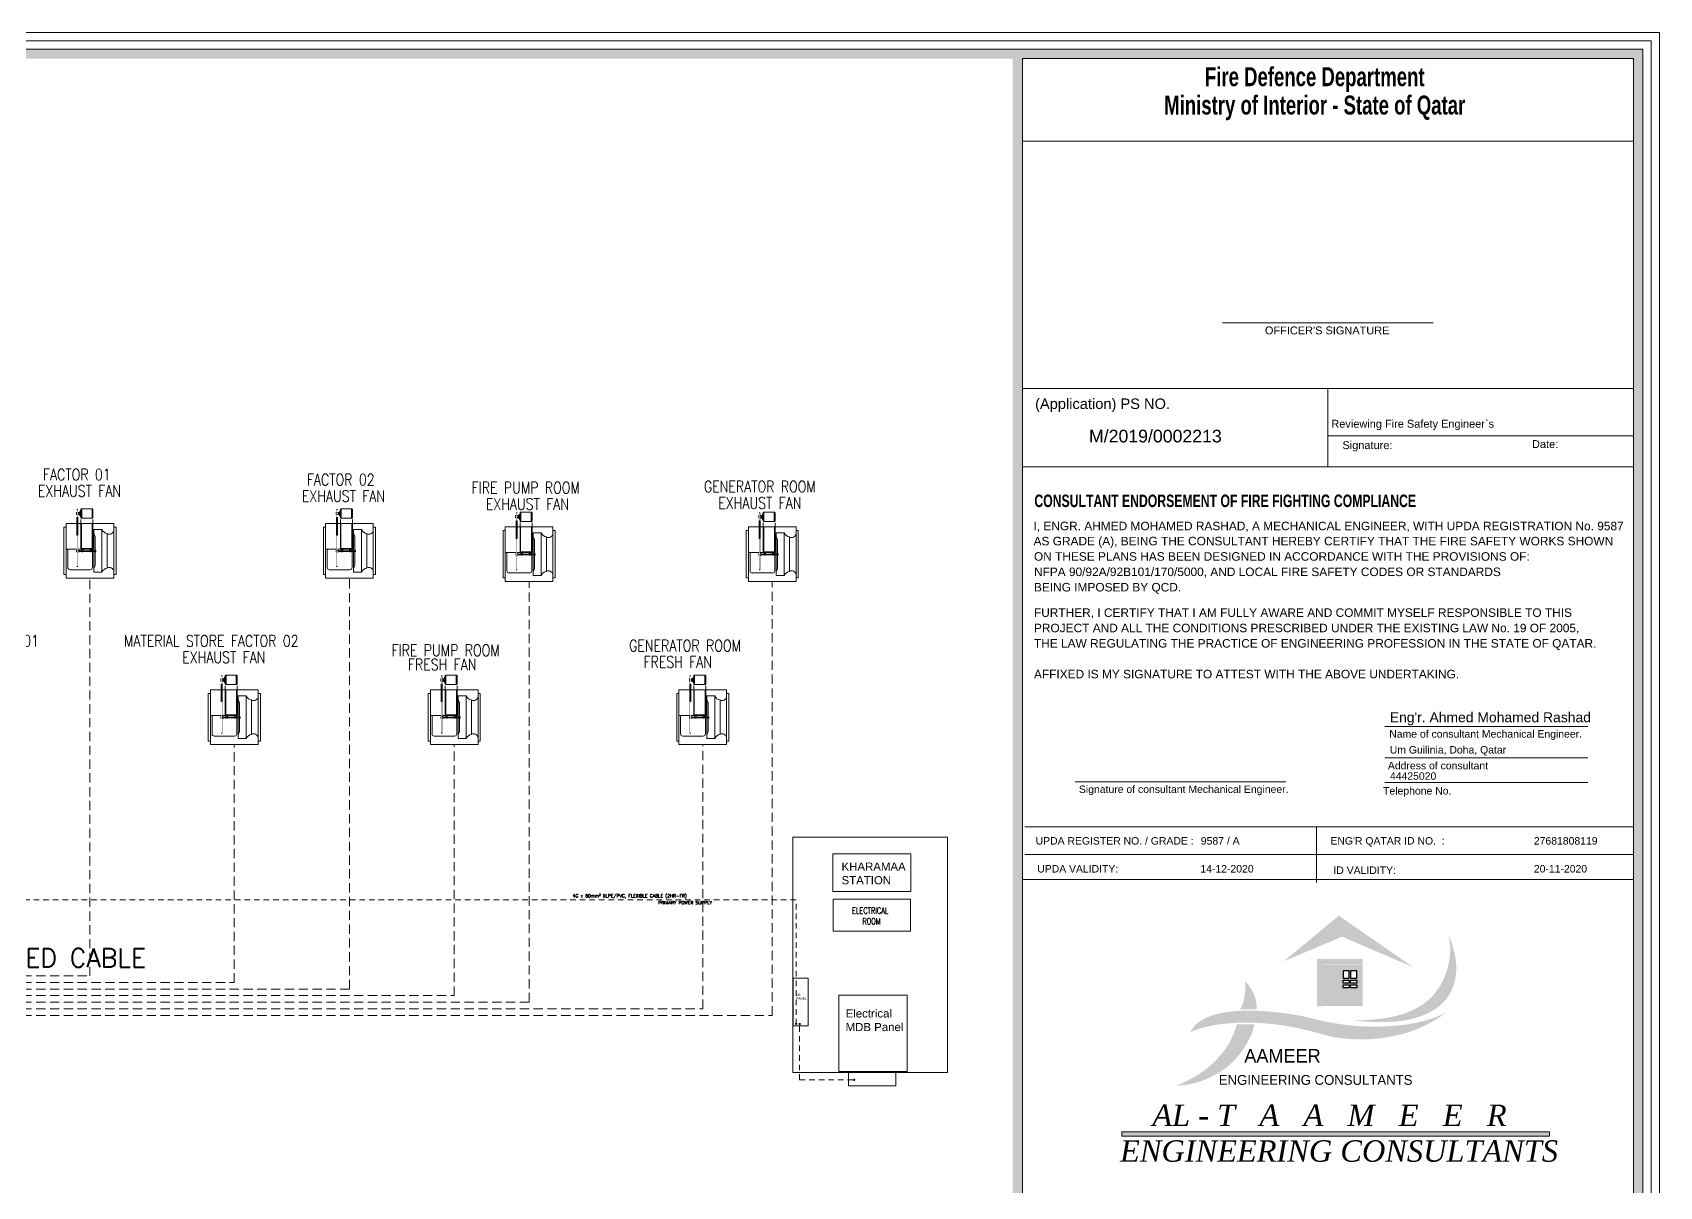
# Model space of a CAD drawing. Header units: inches. Extents: x -68096 to 69834, y -16833 to 17650.
# Drawn here: x 858.4 to 964.4, y -309.9 to -234.8 of the extents above; entities that cross this region are included whole.
import ezdxf
from ezdxf.enums import TextEntityAlignment as Align

# ---------------------------------------------------------------- set-up
doc = ezdxf.new("R2010")
doc.units = ezdxf.units.IN
doc.header["$MEASUREMENT"] = 0
doc.linetypes.add('11to 13th Floor PLAN Rev 24 Oct 12$0$HIDDEN', pattern=[0.375, 0.25, -0.125])
doc.linetypes.add('DOT-E', pattern=[0.26, 0.15, -0.11])
for name, color, linetype in [('A-Brkl', 7, 'Continuous'), ('A-Elev-Symb-100', 7, 'Continuous'), ('AC-EXHAUST FAN', 1, 'Continuous'), ('FIRE RATED CABLE', 151, 'Continuous'), ('M-EQUIPMENT-0.40', 172, 'Continuous'), ('ME-EQ-FAD-TEXT', 30, 'Continuous'), ('MECHANICAL VENTILATION', 3, 'Continuous'), ('P-ANNO-TEXT', 3, 'Continuous'), ('QCD TITLE A', 7, 'Continuous'), ('SHEET', 2, 'Continuous'), ('VENTILATION', 3, 'Continuous'), ('VENTILATION TEXT', 7, 'Continuous'), ('WIN', 1, 'Continuous')]:
    doc.layers.add(name, color=color, linetype=linetype)
doc.layers.add('ACMV ALL WORK$0$M-FAD', color=6, linetype='Continuous', lineweight=9)
doc.layers.add('DIAGRAM', color=7, linetype='Continuous', lineweight=9)
doc.styles.add('AS1', font='arial.ttf', dxfattribs={"width": 0.75})
doc.styles.add('PL text', font='romans.shx', dxfattribs={"width": 0.8, "height": 250})
doc.styles.add('SANSSERIFBOLD', font='sasb____.pfb', dxfattribs={"width": 0.7})
doc.styles.get("Standard").update_dxf_attribs({"font": 'arial.ttf'})
doc.styles.add('Title Sheet_A1$0$DCAQ New Title Block for CD-A1_Dar Al Salam$0$ARIAL_2.5', font='arial.ttf', dxfattribs={"height": 2.5})
doc.styles.add('TITLE2', font='arial.ttf')
doc.styles.add('TITLE3', font='timesi.ttf')
doc.styles.add('VERDHANA', font='VINERITC.TTF')

# ---------------------------------------------------------------- blocks, each defined once
blk = doc.blocks.new('tuyisu4')
at = {"layer": 'A-Brkl'}
h = blk.add_hatch(color=250, dxfattribs=at)
h.dxf.hatch_style = 1
h.set_gradient(color1=(51, 51, 51), color2=(0, 0, 0), one_color=1, name='INVHEMISPHERICAL')
h.paths.add_polyline_path([(-6059.2, -213.29), (-6087.65, -236.84), (-6057.9, -217.08), (-6020.6, -240)])
h = blk.add_hatch(color=174, dxfattribs=at)
h.dxf.hatch_style = 1
h.set_gradient(color1=(0, 0, 153), color2=(0, 0, 224), one_color=1, tint=0.45, name='HEMISPHERICAL')
h.paths.add_polyline_path([(-6057.97, -217.1), (-6087.65, -236.84), (-6057.51, -224.11), (-6020.6, -240)])
h = blk.add_hatch(color=176, dxfattribs=at)
h.dxf.hatch_style = 1
h.set_gradient(color1=(0, 0, 127), color2=(0, 0, 0), one_color=1, name='HEMISPHERICAL')
edge = h.paths.add_edge_path()
edge.add_spline(control_points=[(-6041.54, -268.1), (-6040.1, -267.98), (-6038.66, -267.83), (-6033.99, -267.24), (-6030.78, -266.66), (-6026.55, -265.47), (-6025.46, -265.13), (-6023.26, -264.34), (-6022.16, -263.9), (-6019.98, -262.91), (-6018.9, -262.37), (-6016.88, -261.23), (-6015.93, -260.63), (-6014.26, -259.47), (-6013.52, -258.91), (-6012.34, -257.93), (-6011.88, -257.53), (-6010.71, -256.44), (-6010.03, -255.73), (-6008.72, -254.24), (-6008.1, -253.47), (-6006.35, -251.07), (-6005.33, -249.36), (-6003.56, -245.8), (-6002.82, -243.95), (-6001.94, -241.17), (-6001.69, -240.27), (-6001.04, -237.54), (-6000.73, -235.7), (-6000.51, -233.19), (-6000.47, -232.52), (-6000.44, -231.42), (-6000.44, -230.98), (-6000.45, -230.17), (-6000.46, -229.8), (-6000.49, -229.26), (-6000.5, -229.08), (-6000.51, -228.9)], knot_values=[81.194786, 81.194786, 81.194786, 81.194786, 115.081838, 115.081838, 191.959934, 191.959934, 218.941969, 218.941969, 246.816942, 246.816942, 274.691915, 274.691915, 300.398693, 300.398693, 321.640521, 321.640521, 335.533568, 335.533568, 358.149758, 358.149758, 380.765947, 380.765947, 425.998326, 425.998326, 471.230704, 471.230704, 492.718275, 492.718275, 535.693417, 535.693417, 551.053251, 551.053251, 561.249616, 561.249616, 569.765929, 569.765929, 573.948591, 573.948591, 573.948591, 573.948591], degree=3, periodic=0)
edge.add_spline(control_points=[(-6000.51, -228.9), (-6001.09, -226.97), (-6001.76, -225.06), (-6002.42, -223.14)], knot_values=[638.82076, 638.82076, 638.82076, 638.82076, 687.091288, 687.091288, 687.091288, 687.091288], degree=3, periodic=0)
edge.add_spline(control_points=[(-6002.42, -223.14), (-6002.07, -225.54), (-6001.35, -230.85), (-6002.78, -242.69), (-6009.33, -255.25), (-6027.22, -266.33), (-6041.57, -266.99), (-6051.98, -267.47)], knot_values=[0, 0, 0, 0, 57.997402, 128.013361, 284.191514, 376.433514, 620.848839, 620.848839, 620.848839, 620.848839], degree=3, periodic=0)
edge.add_spline(control_points=[(-6051.98, -267.47), (-6048.5, -267.72), (-6045.02, -267.98), (-6041.54, -268.1)], knot_values=[0, 0, 0, 0, 83.71923, 83.71923, 83.71923, 83.71923], degree=3, periodic=0)
h = blk.add_hatch(color=174, dxfattribs=at)
h.dxf.hatch_style = 1
h.set_gradient(color1=(0, 0, 153), color2=(0, 0, 184), one_color=1, tint=0.36, name='HEMISPHERICAL')
edge = h.paths.add_edge_path()
edge.add_spline(control_points=[(-6041.54, -268.1), (-6038.5, -268.22), (-6029.18, -268.26), (-6016.22, -266.01), (-6005.72, -259.31), (-5999.34, -250.3), (-5997.79, -239.45), (-5999.65, -231.72), (-6000.51, -228.9)], knot_values=[83.71923, 83.71923, 83.71923, 83.71923, 156.735704, 307.228754, 391.807171, 448.003777, 568.133287, 638.82076, 638.82076, 638.82076, 638.82076], degree=3, periodic=0)
edge.add_spline(control_points=[(-6000.51, -228.9), (-6000.5, -229.08), (-6000.49, -229.26), (-6000.46, -229.8), (-6000.45, -230.17), (-6000.44, -230.98), (-6000.44, -231.42), (-6000.47, -232.52), (-6000.51, -233.19), (-6000.73, -235.7), (-6001.04, -237.54), (-6001.69, -240.27), (-6001.94, -241.17), (-6002.82, -243.95), (-6003.56, -245.8), (-6005.33, -249.36), (-6006.35, -251.07), (-6008.1, -253.47), (-6008.72, -254.24), (-6010.03, -255.73), (-6010.71, -256.44), (-6011.88, -257.53), (-6012.34, -257.93), (-6013.52, -258.91), (-6014.26, -259.47), (-6015.93, -260.63), (-6016.88, -261.23), (-6018.9, -262.37), (-6019.98, -262.91), (-6022.16, -263.9), (-6023.26, -264.34), (-6025.46, -265.13), (-6026.55, -265.47), (-6030.78, -266.66), (-6033.99, -267.24), (-6038.66, -267.83), (-6040.1, -267.98), (-6041.54, -268.1)], knot_values=[81.194786, 81.194786, 81.194786, 81.194786, 85.377447, 85.377447, 93.89376, 93.89376, 104.090126, 104.090126, 119.449959, 119.449959, 162.425101, 162.425101, 183.912672, 183.912672, 229.145051, 229.145051, 274.37743, 274.37743, 296.993619, 296.993619, 319.609808, 319.609808, 333.502855, 333.502855, 354.744684, 354.744684, 380.451461, 380.451461, 408.326434, 408.326434, 436.201408, 436.201408, 463.183442, 463.183442, 540.061538, 540.061538, 573.948591, 573.948591, 573.948591, 573.948591], degree=3, periodic=0)
h = blk.add_hatch(color=250, dxfattribs=at)
h.dxf.hatch_style = 1
h.set_gradient(color1=(51, 51, 51), color2=(0, 0, 0), one_color=1, name='INVHEMISPHERICAL')
h.paths.add_polyline_path([(-6046.84, -235.61), (-6070.38, -235.61), (-6070.38, -260.09), (-6067.53, -260.09), (-6067.53, -238.42), (-6046.84, -238.42)])
h = blk.add_hatch(color=174, dxfattribs=at)
h.dxf.hatch_style = 1
h.set_gradient(color1=(0, 0, 153), color2=(0, 0, 224), one_color=1, tint=0.45, name='HEMISPHERICAL')
h.paths.add_polyline_path([(-6046.84, -238.57), (-6067.43, -238.57), (-6067.43, -259.95), (-6046.84, -259.95)])
h.paths.add_polyline_path([(-6056.99, -250.53), (-6056.99, -248.94), (-6053.85, -248.94), (-6053.85, -250.53)], flags=16)
h.paths.add_polyline_path([(-6056.99, -248.11), (-6056.99, -246.52), (-6053.85, -246.52), (-6053.85, -248.11)], flags=16)
h.paths.add_polyline_path([(-6053.07, -250.53), (-6053.07, -248.94), (-6049.93, -248.94), (-6049.93, -250.53)], flags=16)
h.paths.add_polyline_path([(-6056.99, -245.46), (-6056.99, -241.83), (-6053.85, -241.83), (-6053.85, -245.46)], flags=16)
h.paths.add_polyline_path([(-6053.07, -248.11), (-6053.07, -246.52), (-6049.93, -246.52), (-6049.93, -248.11)], flags=16)
h.paths.add_polyline_path([(-6053.07, -245.46), (-6053.07, -241.83), (-6049.93, -241.83), (-6049.93, -245.46)], flags=16)
h = blk.add_hatch(color=174, dxfattribs=at)
h.dxf.hatch_style = 1
h.set_gradient(color1=(0, 0, 153), color2=(0, 0, 184), one_color=1, tint=0.36, name='HEMISPHERICAL')
edge = h.paths.add_edge_path()
edge.add_spline(control_points=[(-6101.54, -261.67), (-6101.52, -261.24), (-6101.48, -260.14), (-6101.69, -258.18), (-6102.3, -255.49), (-6103.4, -252.72), (-6104.82, -250.37), (-6105.73, -249.14), (-6106.15, -248.66)], knot_values=[14.499629, 14.499629, 14.499629, 14.499629, 24.661238, 41.063238, 61.512921, 90.806786, 111.973777, 127.331625, 127.331625, 127.331625, 127.331625], degree=3, periodic=0)
edge.add_spline(control_points=[(-6106.15, -248.66), (-6106.15, -248.84), (-6106.15, -249.01), (-6106.15, -249.43), (-6106.16, -249.68), (-6106.19, -250.96), (-6106.27, -251.99), (-6106.45, -253.49), (-6106.52, -253.97), (-6106.62, -254.67), (-6106.65, -254.91), (-6106.71, -255.26), (-6106.73, -255.37), (-6106.76, -255.6), (-6106.78, -255.72), (-6106.82, -255.96), (-6106.84, -256.09), (-6106.91, -256.6), (-6106.98, -256.98), (-6107.09, -257.57), (-6107.13, -257.77), (-6107.21, -258.06), (-6107.23, -258.16), (-6107.28, -258.36), (-6107.31, -258.46), (-6107.38, -258.69), (-6107.42, -258.82), (-6107.67, -259.55), (-6107.92, -260.12), (-6108.34, -261.01), (-6108.51, -261.34), (-6108.68, -261.67)], knot_values=[5.994569, 5.994569, 5.994569, 5.994569, 10.115314, 10.115314, 15.820542, 15.820542, 39.668944, 39.668944, 50.91409, 50.91409, 56.536663, 56.536663, 59.347949, 59.347949, 62.159236, 62.159236, 65.267515, 65.267515, 74.151571, 74.151571, 78.5936, 78.5936, 80.814614, 80.814614, 83.035628, 83.035628, 85.92957, 85.92957, 99.657002, 99.657002, 108.164167, 108.164167, 108.164167, 108.164167], degree=3, periodic=0)
edge.add_line((-6108.68, -261.67), (-6101.54, -261.67))
edge = h.paths.add_edge_path()
edge.add_spline(control_points=[(-6139.16, -300.71), (-6138.7, -300.65), (-6136.73, -300.35), (-6133.2, -299.64), (-6128.15, -298.04), (-6123.24, -295.58), (-6118.11, -292.56), (-6113.57, -288.61), (-6109.36, -283.74), (-6106, -278.17), (-6103.85, -273.77), (-6103.13, -271.16), (-6102.99, -270.62)], knot_values=[32.238145, 32.238145, 32.238145, 32.238145, 43.41384, 80.118864, 118.528432, 170.073056, 211.5102, 261.155841, 313.730702, 365.441254, 416.976077, 430.400009, 430.400009, 430.400009, 430.400009], degree=3, periodic=0)
edge.add_line((-6102.99, -270.62), (-6110.88, -270.61))
edge.add_spline(control_points=[(-6110.88, -270.61), (-6111.24, -271.7), (-6111.61, -272.79), (-6112.23, -274.44), (-6112.45, -275), (-6112.86, -275.99), (-6113.05, -276.42), (-6113.41, -277.21), (-6113.58, -277.56), (-6113.93, -278.26), (-6114.11, -278.61), (-6114.68, -279.64), (-6115.07, -280.31), (-6116.32, -282.3), (-6117.23, -283.57), (-6118.75, -285.49), (-6119.32, -286.18), (-6120.5, -287.51), (-6121.1, -288.16), (-6122.96, -290.06), (-6124.26, -291.26), (-6126.44, -293.08), (-6127.28, -293.73), (-6128.86, -294.89), (-6129.6, -295.4), (-6130.88, -296.25), (-6131.43, -296.59), (-6132.53, -297.25), (-6133.08, -297.58), (-6134.76, -298.52), (-6135.89, -299.11), (-6137.74, -300.03), (-6138.45, -300.37), (-6139.16, -300.71)], knot_values=[7.190401, 7.190401, 7.190401, 7.190401, 34.479195, 34.479195, 48.510392, 48.510392, 59.491283, 59.491283, 68.56159, 68.56159, 77.631897, 77.631897, 95.77251, 95.77251, 132.053737, 132.053737, 152.700884, 152.700884, 173.34803, 173.34803, 214.642323, 214.642323, 239.473101, 239.473101, 260.408546, 260.408546, 275.492622, 275.492622, 290.576699, 290.576699, 320.744852, 320.744852, 339.496473, 339.496473, 339.496473, 339.496473], degree=3, periodic=0)
h = blk.add_hatch(color=176, dxfattribs=at)
h.dxf.hatch_style = 1
h.set_gradient(color1=(0, 0, 127), color2=(0, 0, 0), one_color=1, name='HEMISPHERICAL')
edge = h.paths.add_edge_path()
edge.add_spline(control_points=[(-6108.68, -261.67), (-6108.51, -261.34), (-6108.34, -261.01), (-6107.92, -260.12), (-6107.67, -259.55), (-6107.42, -258.82), (-6107.38, -258.69), (-6107.31, -258.46), (-6107.28, -258.36), (-6107.23, -258.16), (-6107.21, -258.06), (-6107.13, -257.77), (-6107.09, -257.57), (-6106.98, -256.98), (-6106.91, -256.6), (-6106.84, -256.09), (-6106.82, -255.96), (-6106.78, -255.72), (-6106.76, -255.6), (-6106.73, -255.37), (-6106.71, -255.26), (-6106.65, -254.91), (-6106.62, -254.67), (-6106.52, -253.97), (-6106.45, -253.49), (-6106.27, -251.99), (-6106.19, -250.96), (-6106.16, -249.68), (-6106.15, -249.43), (-6106.15, -249.01), (-6106.15, -248.84), (-6106.15, -248.66)], knot_values=[5.994569, 5.994569, 5.994569, 5.994569, 14.501734, 14.501734, 28.229166, 28.229166, 31.123109, 31.123109, 33.344123, 33.344123, 35.565137, 35.565137, 40.007165, 40.007165, 48.891222, 48.891222, 51.999501, 51.999501, 54.810787, 54.810787, 57.622074, 57.622074, 63.244647, 63.244647, 74.489793, 74.489793, 98.338194, 98.338194, 104.043422, 104.043422, 108.164167, 108.164167, 108.164167, 108.164167], degree=3, periodic=0)
edge.add_spline(control_points=[(-6106.15, -248.66), (-6106.2, -248.6), (-6106.6, -248.15), (-6107.04, -247.72), (-6107.41, -247.36)], knot_values=[0, 0, 0, 0, 1.979494, 14.499629, 14.499629, 14.499629, 14.499629], degree=3, periodic=0)
edge.add_spline(control_points=[(-6107.41, -247.36), (-6107.4, -248.18), (-6107.38, -250.02), (-6107.58, -252.76), (-6108.02, -255.53), (-6108.47, -258.59), (-6109.49, -260.52), (-6110.1, -261.67)], knot_values=[0.774303, 0.774303, 0.774303, 0.774303, 20.350163, 44.895123, 66.631347, 87.780368, 118.584513, 118.584513, 118.584513, 118.584513], degree=3, periodic=0)
edge.add_line((-6110.1, -261.67), (-6108.68, -261.67))
h = blk.add_hatch(color=244, dxfattribs=at)
h.dxf.hatch_style = 1
h.set_gradient(color1=(153, 0, 38), color2=(92, 0, 23), one_color=1, tint=0.19, name='HEMISPHERICAL')
edge = h.paths.add_edge_path()
edge.add_spline(control_points=[(-6009.43, -267.1), (-6009.43, -267.1), (-6009.43, -267.1), (-6009.43, -267.1), (-6009.43, -267.1), (-6009.45, -267.11), (-6009.77, -267.23), (-6010.66, -267.54), (-6011.23, -267.73), (-6013.17, -268.34), (-6014.55, -268.71), (-6016.63, -269.22), (-6017.33, -269.38), (-6019.09, -269.76), (-6020.16, -269.97), (-6023.44, -270.56), (-6025.66, -270.88), (-6030.12, -271.36), (-6032.35, -271.53), (-6035.7, -271.69), (-6036.81, -271.73), (-6039.05, -271.78), (-6040.16, -271.8), (-6042.64, -271.79), (-6044, -271.77), (-6047.13, -271.67), (-6048.89, -271.58), (-6051.54, -271.37), (-6052.42, -271.29), (-6054.18, -271.1), (-6055.06, -271), (-6057.44, -270.69), (-6058.94, -270.46), (-6061.17, -270.09), (-6061.92, -269.96), (-6063.41, -269.7), (-6064.15, -269.57), (-6065.7, -269.28), (-6066.51, -269.12), (-6068.13, -268.78), (-6068.93, -268.59), (-6070.57, -268.2), (-6071.39, -267.98), (-6072.61, -267.66), (-6073.01, -267.56), (-6073.82, -267.35), (-6074.22, -267.25), (-6075.13, -267.03), (-6075.64, -266.91), (-6076.72, -266.67), (-6077.28, -266.55), (-6079.15, -266.18), (-6080.45, -265.95), (-6083, -265.53), (-6084.24, -265.34), (-6086.09, -265.08), (-6086.71, -264.99), (-6087.96, -264.83), (-6088.58, -264.75), (-6089.92, -264.58), (-6090.64, -264.49), (-6092.08, -264.33), (-6092.8, -264.26), (-6094.91, -264.05), (-6096.3, -263.94), (-6098.58, -263.79), (-6099.46, -263.74), (-6101.04, -263.66), (-6101.74, -263.63), (-6103.14, -263.59), (-6103.84, -263.58), (-6104.89, -263.57), (-6105.24, -263.57), (-6105.94, -263.56), (-6106.3, -263.56), (-6107.27, -263.57), (-6107.89, -263.57), (-6109.12, -263.6), (-6109.74, -263.62), (-6110.81, -263.67), (-6111.28, -263.71), (-6112.19, -263.78), (-6112.62, -263.81), (-6113.49, -263.9), (-6113.93, -263.94), (-6114.95, -264.06), (-6115.52, -264.12), (-6116.74, -264.29), (-6117.38, -264.38), (-6118.65, -264.58), (-6119.28, -264.7), (-6120.22, -264.89), (-6120.53, -264.95), (-6121.15, -265.09), (-6121.46, -265.17), (-6122.17, -265.35), (-6122.59, -265.47), (-6123.38, -265.7), (-6123.77, -265.82), (-6124.54, -266.07), (-6124.92, -266.2), (-6125.65, -266.46), (-6125.99, -266.6), (-6126.67, -266.88), (-6127, -267.02), (-6127.49, -267.26), (-6127.65, -267.34), (-6128.08, -267.56), (-6128.34, -267.71), (-6128.74, -267.94), (-6128.88, -268.02), (-6129.14, -268.18), (-6129.28, -268.26), (-6129.53, -268.42), (-6129.65, -268.49), (-6130.01, -268.72), (-6130.24, -268.88), (-6130.66, -269.18), (-6130.85, -269.32), (-6131.13, -269.53), (-6131.21, -269.61), (-6131.39, -269.75), (-6131.47, -269.83), (-6131.7, -270.03), (-6131.84, -270.17), (-6132.05, -270.37), (-6132.12, -270.44), (-6132.27, -270.58), (-6132.34, -270.65), (-6132.56, -270.88), (-6132.71, -271.03), (-6132.97, -271.3), (-6133.08, -271.43), (-6133.25, -271.62), (-6133.3, -271.68), (-6133.4, -271.81), (-6133.45, -271.87), (-6133.59, -272.05), (-6133.67, -272.17), (-6133.84, -272.41), (-6133.92, -272.53), (-6133.94, -272.58), (-6133.94, -272.58), (-6133.94, -272.58)], knot_values=[0, 0, 0, 0, 2.515083, 2.515083, 10.56718, 10.56718, 18.619278, 18.619278, 32.620266, 32.620266, 66.305674, 66.305674, 83.148377, 83.148377, 108.892204, 108.892204, 161.986891, 161.986891, 215.081578, 215.081578, 241.628922, 241.628922, 268.176265, 268.176265, 300.524591, 300.524591, 342.469012, 342.469012, 363.441222, 363.441222, 384.413433, 384.413433, 420.435918, 420.435918, 438.44716, 438.44716, 456.458402, 456.458402, 476.018286, 476.018286, 495.578169, 495.578169, 515.734917, 515.734917, 525.813291, 525.813291, 535.891665, 535.891665, 548.70435, 548.70435, 562.695081, 562.695081, 594.937506, 594.937506, 625.150658, 625.150658, 640.257234, 640.257234, 655.36381, 655.36381, 672.914341, 672.914341, 690.464872, 690.464872, 724.220492, 724.220492, 745.597254, 745.597254, 762.596937, 762.596937, 779.59662, 779.59662, 788.096462, 788.096462, 796.596304, 796.596304, 811.643137, 811.643137, 826.68997, 826.68997, 838.238003, 838.238003, 848.898015, 848.898015, 859.558026, 859.558026, 873.726043, 873.726043, 889.491828, 889.491828, 905.257614, 905.257614, 913.140507, 913.140507, 921.0234, 921.0234, 931.596436, 931.596436, 941.581725, 941.581725, 951.567013, 951.567013, 960.858288, 960.858288, 970.149562, 970.149562, 974.795199, 974.795199, 982.549525, 982.549525, 986.426688, 986.426688, 990.303851, 990.303851, 993.77481, 993.77481, 1001.030986, 1001.030986, 1007.211244, 1007.211244, 1010.301373, 1010.301373, 1013.391501, 1013.391501, 1018.355424, 1018.355424, 1020.837385, 1020.837385, 1023.319346, 1023.319346, 1028.602741, 1028.602741, 1033.179604, 1033.179604, 1035.468036, 1035.468036, 1037.756467, 1037.756467, 1041.691651, 1041.691651, 1045.626835, 1045.626835, 1058.097167, 1058.097167, 1058.097167, 1058.097167], degree=3, periodic=0)
edge.add_spline(control_points=[(-6135.85, -273.34), (-6134.88, -272.94), (-6132.63, -272.02), (-6128.4, -270.8), (-6123.19, -269.65), (-6117.01, -268.89), (-6110.93, -268.5), (-6104.91, -268.45), (-6098.52, -268.74), (-6091.72, -269.34), (-6085.11, -270.38), (-6079.49, -271.48), (-6074.71, -272.64), (-6069.69, -273.84), (-6064.92, -275.37), (-6059.23, -276.42), (-6053.31, -277.03), (-6046.77, -277.17), (-6040.97, -276.95), (-6036.07, -276.37), (-6031.71, -275.55), (-6026.79, -274.63), (-6020.91, -272.7), (-6015.39, -270.39), (-6011.48, -268.33), (-6009.83, -267.35), (-6009.43, -267.1)], knot_values=[48.692556, 48.692556, 48.692556, 48.692556, 73.696603, 107.163124, 154.096799, 201.641798, 256.430241, 300.350688, 345.925733, 409.942226, 464.137727, 506.319739, 547.441069, 582.164456, 630.111593, 667.603505, 720.608661, 772.94016, 824.336548, 859.785268, 891.267986, 930.849822, 979.736734, 1039.342867, 1074.436178, 1085.570937, 1085.570937, 1085.570937, 1085.570937], degree=3, periodic=0)
h = blk.add_hatch(color=250, dxfattribs=at)
h.dxf.hatch_style = 1
h.set_gradient(color1=(51, 51, 51), color2=(0, 0, 0), one_color=1, name='INVHEMISPHERICAL')
edge = h.paths.add_edge_path()
edge.add_spline(control_points=[(-6133.94, -272.57), (-6133.92, -272.56), (-6133.91, -272.54), (-6133.9, -272.53), (-6133.82, -272.4), (-6133.66, -272.16), (-6133.57, -272.04), (-6133.44, -271.87), (-6133.39, -271.8), (-6133.29, -271.68), (-6133.23, -271.61), (-6133.07, -271.42), (-6132.96, -271.3), (-6132.7, -271.02), (-6132.55, -270.87), (-6132.33, -270.65), (-6132.25, -270.58), (-6132.11, -270.44), (-6132.04, -270.37), (-6131.83, -270.16), (-6131.69, -270.03), (-6131.46, -269.83), (-6131.37, -269.75), (-6131.2, -269.6), (-6131.11, -269.53), (-6130.84, -269.31), (-6130.65, -269.17), (-6130.23, -268.88), (-6129.99, -268.72), (-6129.63, -268.49), (-6129.51, -268.41), (-6129.26, -268.26), (-6129.13, -268.18), (-6128.86, -268.02), (-6128.73, -267.94), (-6128.33, -267.71), (-6128.06, -267.56), (-6127.63, -267.33), (-6127.47, -267.25), (-6126.99, -267.02), (-6126.66, -266.87), (-6125.98, -266.59), (-6125.63, -266.46), (-6124.91, -266.2), (-6124.53, -266.07), (-6123.75, -265.82), (-6123.37, -265.7), (-6122.57, -265.46), (-6122.16, -265.35), (-6121.44, -265.16), (-6121.13, -265.09), (-6120.52, -264.95), (-6120.2, -264.88), (-6119.27, -264.69), (-6118.64, -264.58), (-6117.36, -264.37), (-6116.73, -264.28), (-6115.51, -264.12), (-6114.93, -264.05), (-6113.92, -263.94), (-6113.48, -263.89), (-6112.61, -263.81), (-6112.17, -263.77), (-6111.27, -263.7), (-6110.8, -263.67), (-6109.72, -263.61), (-6109.11, -263.59), (-6107.88, -263.57), (-6107.26, -263.56), (-6106.28, -263.56), (-6105.93, -263.56), (-6105.23, -263.56), (-6104.88, -263.56), (-6103.82, -263.58), (-6103.12, -263.59), (-6101.72, -263.63), (-6101.02, -263.66), (-6099.44, -263.73), (-6098.56, -263.78), (-6096.29, -263.94), (-6094.9, -264.05), (-6092.79, -264.25), (-6092.07, -264.33), (-6090.63, -264.49), (-6089.91, -264.57), (-6088.56, -264.74), (-6087.94, -264.82), (-6086.7, -264.99), (-6086.08, -265.07), (-6084.22, -265.34), (-6082.99, -265.52), (-6080.44, -265.94), (-6079.13, -266.17), (-6077.27, -266.55), (-6076.7, -266.67), (-6075.63, -266.9), (-6075.12, -267.02), (-6074.21, -267.24), (-6073.81, -267.34), (-6073, -267.55), (-6072.59, -267.66), (-6071.38, -267.98), (-6070.56, -268.19), (-6068.92, -268.59), (-6068.11, -268.77), (-6066.5, -269.11), (-6065.69, -269.27), (-6064.14, -269.56), (-6063.39, -269.7), (-6061.91, -269.96), (-6061.16, -270.09), (-6058.92, -270.46), (-6057.42, -270.68), (-6055.04, -270.99), (-6054.16, -271.1), (-6052.4, -271.28), (-6051.52, -271.36), (-6048.88, -271.57), (-6047.11, -271.67), (-6043.99, -271.77), (-6042.63, -271.79), (-6040.15, -271.79), (-6039.03, -271.78), (-6036.8, -271.73), (-6035.68, -271.69), (-6032.33, -271.52), (-6030.1, -271.35), (-6025.65, -270.87), (-6023.42, -270.56), (-6020.14, -269.97), (-6019.08, -269.76), (-6017.31, -269.38), (-6016.62, -269.22), (-6014.54, -268.71), (-6013.16, -268.33), (-6011.22, -267.73), (-6010.65, -267.54), (-6009.88, -267.27), (-6009.68, -267.19), (-6009.43, -267.11)], knot_values=[10.441534, 10.441534, 10.441534, 10.441534, 12.470332, 12.470332, 16.405516, 16.405516, 20.3407, 20.3407, 22.629131, 22.629131, 24.917563, 24.917563, 29.494426, 29.494426, 34.77782, 34.77782, 37.259782, 37.259782, 39.741743, 39.741743, 44.705665, 44.705665, 47.795794, 47.795794, 50.885923, 50.885923, 57.066181, 57.066181, 64.322357, 64.322357, 67.793316, 67.793316, 71.670479, 71.670479, 75.547642, 75.547642, 83.301967, 83.301967, 87.947605, 87.947605, 97.238879, 97.238879, 106.530153, 106.530153, 116.515442, 116.515442, 126.500731, 126.500731, 137.073767, 137.073767, 144.95666, 144.95666, 152.839553, 152.839553, 168.605338, 168.605338, 184.371124, 184.371124, 198.539141, 198.539141, 209.199152, 209.199152, 219.859164, 219.859164, 231.407196, 231.407196, 246.45403, 246.45403, 261.500863, 261.500863, 270.000705, 270.000705, 278.500546, 278.500546, 295.50023, 295.50023, 312.499913, 312.499913, 333.876675, 333.876675, 367.632295, 367.632295, 385.182826, 385.182826, 402.733357, 402.733357, 417.839933, 417.839933, 432.946509, 432.946509, 463.159661, 463.159661, 495.402086, 495.402086, 509.392817, 509.392817, 522.205501, 522.205501, 532.283875, 532.283875, 542.36225, 542.36225, 562.518998, 562.518998, 582.078881, 582.078881, 601.638764, 601.638764, 619.650007, 619.650007, 637.661249, 637.661249, 673.683734, 673.683734, 694.655944, 694.655944, 715.628155, 715.628155, 757.572576, 757.572576, 789.920902, 789.920902, 816.468245, 816.468245, 843.015589, 843.015589, 896.110275, 896.110275, 949.204962, 949.204962, 974.948789, 974.948789, 991.791493, 991.791493, 1025.476901, 1025.476901, 1039.477889, 1039.477889, 1044.517465, 1044.517465, 1044.517465, 1044.517465], degree=3, periodic=0)
edge.add_spline(control_points=[(-6009.43, -267.11), (-6008.6, -266.6), (-6006.89, -265.49), (-6005.25, -264.29), (-6004.4, -263.66)], knot_values=[0, 0, 0, 0, 23.363746, 48.803149, 48.803149, 48.803149, 48.803149], degree=3, periodic=0)
edge.add_spline(control_points=[(-6004.4, -263.66), (-6006.32, -264.5), (-6010.15, -266.19), (-6018.28, -268.5), (-6028.28, -270.13), (-6038.44, -270.61), (-6046.95, -270.48), (-6054.47, -269.91), (-6062.11, -268.69), (-6068.77, -267.42), (-6074.53, -265.81), (-6080.5, -264.61), (-6086.56, -263.72), (-6092.36, -263.01), (-6097.47, -262.58), (-6102.15, -262.33), (-6106.44, -262.3), (-6110.17, -262.34), (-6114.15, -262.68), (-6117.93, -263.16), (-6121.54, -263.85), (-6124.74, -264.78), (-6127.57, -265.82), (-6130.05, -267.24), (-6131.86, -268.45), (-6133.26, -269.8), (-6134.26, -270.82), (-6135.11, -272.07), (-6135.56, -272.85), (-6135.83, -273.33)], knot_values=[0, 0, 0, 0, 50.357646, 100.209335, 202.336236, 292.971667, 343.834959, 406.542949, 473.902571, 529.39356, 569.184298, 617.171602, 675.470589, 716.208791, 757.380162, 798.547922, 828.650889, 860.378055, 888.045736, 924.266799, 951.8548, 976.127219, 1004.23364, 1023.97825, 1044.679401, 1056.184202, 1070.619071, 1078.86231, 1092.239903, 1092.239903, 1092.239903, 1092.239903], degree=3, periodic=0)
edge.add_spline(control_points=[(-6135.83, -273.33), (-6135.2, -273.08), (-6134.57, -272.82), (-6133.94, -272.57)], knot_values=[1069.22884, 1069.22884, 1069.22884, 1069.22884, 1085.570937, 1085.570937, 1085.570937, 1085.570937], degree=3, periodic=0)
h = blk.add_hatch(color=176, dxfattribs=at)
h.dxf.hatch_style = 1
h.set_gradient(color1=(0, 0, 127), color2=(0, 0, 0), one_color=1, name='HEMISPHERICAL')
edge = h.paths.add_edge_path()
edge.add_line((-6102.67, -269.37), (-6111.78, -269.36))
edge.add_spline(control_points=[(-6111.78, -269.36), (-6112.58, -271.77), (-6114.45, -277.41), (-6120.78, -286.81), (-6130.68, -295.43), (-6139.32, -299.43), (-6143.16, -301.2)], knot_values=[0, 0, 0, 0, 60.774845, 142.005486, 268.784751, 369.998366, 369.998366, 369.998366, 369.998366], degree=3, periodic=0)
edge.add_spline(control_points=[(-6143.16, -301.2), (-6141.83, -301.05), (-6140.49, -300.9), (-6139.16, -300.71)], knot_values=[0, 0, 0, 0, 32.238145, 32.238145, 32.238145, 32.238145], degree=3, periodic=0)
edge.add_spline(control_points=[(-6139.16, -300.71), (-6138.45, -300.37), (-6137.74, -300.03), (-6135.89, -299.11), (-6134.76, -298.52), (-6133.08, -297.58), (-6132.53, -297.25), (-6131.43, -296.59), (-6130.88, -296.25), (-6129.6, -295.4), (-6128.86, -294.89), (-6127.28, -293.73), (-6126.44, -293.08), (-6124.26, -291.26), (-6122.96, -290.06), (-6121.1, -288.16), (-6120.5, -287.51), (-6119.32, -286.18), (-6118.75, -285.49), (-6117.23, -283.57), (-6116.32, -282.3), (-6115.07, -280.31), (-6114.68, -279.64), (-6114.11, -278.61), (-6113.93, -278.26), (-6113.58, -277.56), (-6113.41, -277.21), (-6113.05, -276.42), (-6112.86, -275.99), (-6112.45, -275), (-6112.23, -274.44), (-6111.61, -272.79), (-6111.24, -271.7), (-6110.88, -270.61)], knot_values=[7.190401, 7.190401, 7.190401, 7.190401, 25.942022, 25.942022, 56.110176, 56.110176, 71.194252, 71.194252, 86.278329, 86.278329, 107.213773, 107.213773, 132.044551, 132.044551, 173.338844, 173.338844, 193.98599, 193.98599, 214.633137, 214.633137, 250.914364, 250.914364, 269.054978, 269.054978, 278.125284, 278.125284, 287.195591, 287.195591, 298.176482, 298.176482, 312.20768, 312.20768, 339.496473, 339.496473, 339.496473, 339.496473], degree=3, periodic=0)
edge.add_line((-6110.88, -270.61), (-6102.99, -270.62))
edge.add_spline(control_points=[(-6102.99, -270.62), (-6102.88, -270.2), (-6102.77, -269.79), (-6102.67, -269.37)], knot_values=[430.400009, 430.400009, 430.400009, 430.400009, 440.696196, 440.696196, 440.696196, 440.696196], degree=3, periodic=0)
for points in [[(-6053.85, -241.83), (-6056.99, -241.83), (-6056.99, -245.46), (-6053.85, -245.46)], [(-6049.93, -241.83), (-6053.07, -241.83), (-6053.07, -245.46), (-6049.93, -245.46)], [(-6056.99, -246.52), (-6053.85, -246.52), (-6053.85, -248.11), (-6056.99, -248.11)], [(-6056.99, -248.94), (-6053.85, -248.94), (-6053.85, -250.53), (-6056.99, -250.53)], [(-6053.07, -246.52), (-6049.93, -246.52), (-6049.93, -248.11), (-6053.07, -248.11)], [(-6053.07, -248.94), (-6049.93, -248.94), (-6049.93, -250.53), (-6053.07, -250.53)]]:
    blk.add_lwpolyline(points, close=True, dxfattribs=at)
at = {"layer": 'A-Brkl', "attachment_point": 1}
for s, width, gutter_width, heights, insert, char_height in [('{\\fWide Latin|b0|i0|c0|p18;\\C244;AAMEER}', 325.6734, 435.23, [0], (-6107.96, -282.1), 6.9803), ('\\pt101.53;{\\fBodoni MT Black|b0|i0|c0|p18;\\C5;ENGINEERING CONSULTANTS\\P}', 580.9096, 0, [56.14], (-6121.12, -295.51), 5.0766)]:
    blk.add_mtext_dynamic_manual_height_columns(s, width=width, gutter_width=gutter_width, heights=heights, dxfattribs=dict(at, insert=insert, char_height=char_height))
blk = doc.blocks.new('IN-LINE DISCHARGE FAN')
at = {"layer": 'AC-EXHAUST FAN', "lineweight": 0}
for p, q in [((-891, 203), (-932, 203)), ((-891, 268), (-891, -723)), ((-774, -541), (-774, 85)), ((-678, 157), (-532, 157)), ((-678, 157), (-678, -613)), ((-554, 30), (-532, 92)), ((-554, -211), (-554, 30)), ((-532, 157), (-532, -613)), ((-506, 73), (-506, -258)), ((-97, 113), (-465, 113)), ((-224, 58), (-240, 58)), ((-57, -258), (-57, 73)), ((-27, 268), (-27, -723)), ((13, 203), (-27, 203)), ((-566, -211), (-554, -211)), ((-566, -211), (-566, -234)), ((-566, -234), (-554, -234)), ((-554, -211), (-554, -234)), ((-554, -218), (-485, -218)), ((-554, -228), (-486, -228)), ((-554, -234), (-554, -485)), ((-513, -258), (-513, -797)), ((-513, -258), (-240, -258)), ((-513, -269), (-294, -269)), ((-502, -258), (-502, -723)), ((-490, -258), (-484, -213)), ((-462, -248), (-489, -248)), ((-470, -210), (-481, -210)), ((-460, -258), (-467, -213)), ((-466, -218), (-332, -218)), ((-465, -228), (-333, -228)), ((-337, -258), (-331, -213)), ((-308, -248), (-336, -248)), ((-317, -210), (-328, -210)), ((-307, -258), (-313, -213)), ((-313, -218), (-269, -218)), ((-311, -228), (-269, -228)), ((-305, -258), (-305, -723)), ((-294, -258), (-294, -797)), ((-269, -210), (-269, -236)), ((-269, -210), (-240, -210)), ((-269, -236), (-240, -236)), ((-224, -210), (-217, -210)), ((-224, -236), (-217, -236)), ((-224, -258), (-27, -258)), ((-217, -210), (-217, -236)), ((-554, -485), (-532, -548)), ((-224, -514), (-240, -514)), ((-240, -830), (-240, -514)), ((-224, -830), (-224, -514)), ((-891, -659), (-932, -659)), ((-678, -613), (-532, -613)), ((-497, -821), (-497, -989)), ((-310, -989), (-310, -821)), ((-294, -858), (-282, -858)), ((-282, -952), (-282, -858)), ((-282, -877), (-269, -877)), ((-269, -877), (-269, -932)), ((-257, -926), (-257, -884)), ((-257, -884), (-240, -884)), ((-224, -830), (-240, -830)), ((-215, -884), (-224, -884)), ((-215, -926), (-215, -884)), ((13, -659), (-27, -659)), ((-294, -952), (-282, -952)), ((-282, -932), (-269, -932)), ((-269, -896), (-257, -896)), ((-269, -913), (-257, -913)), ((-257, -926), (-240, -926)), ((-224, -980), (-240, -980)), ((-215, -926), (-224, -926))]:
    blk.add_line(p, q, dxfattribs=at)
for points in [[(-932, -659), (-932, 203)], [(-891, 268), (-27, 268)], [(13, 203), (13, -659)], [(-27, -723), (-891, -723)]]:
    blk.add_lwpolyline(points, dxfattribs=at)
at = {"layer": 'AC-EXHAUST FAN', "lineweight": 0, "const_width": 3.24}
for points in [[(-240, 65), (-240, -520)], [(-224, 65), (-224, -520)], [(-240, -823), (-240, -986)], [(-224, -823), (-224, -986)]]:
    blk.add_lwpolyline(points, dxfattribs=at)
at = {"layer": 'AC-EXHAUST FAN', "lineweight": 0}
blk.add_lwpolyline([(-310, -821), (-497, -821, 0.414214), (-513, -837), (-513, -972, 0.414214), (-497, -989), (-310, -989, 0.414214), (-294, -972), (-294, -837, 0.414214)], format="xyb", close=True, dxfattribs=at)
at = {"layer": 'AC-EXHAUST FAN', "lineweight": 0, "const_width": 3.24}
blk.add_lwpolyline([(-298, -769), (-298, -808, -0.414214), (-306, -816), (-501, -816, -0.414214), (-509, -808), (-509, -769)], format="xyb", dxfattribs=at)
at = {"layer": 'AC-EXHAUST FAN', "lineweight": 0}
for centre, radius, start, end in [((-808, 160), 86.5, 196.1352, 293.4948), ((-785, 200), 115, 275.8657, 338.1271), ((-465, 73), 40.5, 90, 180), ((-97, 73), 40.5, 0, 90), ((-481, -213), 3.24, 90, 172.0575), ((-470, -213), 3.24, 7.9425, 90), ((-328, -213), 3.24, 90, 172.0575), ((-317, -213), 3.24, 7.9425, 90), ((-808, -615), 86.5, 66.5052, 163.8648), ((-785, -656), 115, 21.8729, 84.1343)]:
    blk.add_arc(centre, radius, start, end, dxfattribs=at)
blk = doc.blocks.new('1010')
at = {"color": 252, "lineweight": 0}
blk.add_lwpolyline([(6424.11, -2293.264), (6426.229, -2293.264), (6426.229, -2294.28), (6424.11, -2294.28)], close=True, dxfattribs=at)
at = {"color": 2, "lineweight": 0}
blk.add_lwpolyline([(6424.119, -2294.489), (6426.225, -2294.489), (6426.225, -2295.359), (6424.119, -2295.359)], close=True, dxfattribs=at)
at = {"layer": 'FIRE RATED CABLE', "linetype": '11to 13th Floor PLAN Rev 24 Oct 12$0$HIDDEN', "lineweight": 0}
for points in [[(6403.952, -2296.575), (6403.952, -2296.575), (6403.952, -2285.778)], [(6410.996, -2296.931), (6410.996, -2296.931), (6410.996, -2285.778)], [(6415.871, -2297.288), (6415.871, -2297.288), (6415.871, -2285.869)], [(6422.469, -2297.645), (6422.469, -2297.645), (6422.469, -2285.869)], [(6407.869, -2296.753), (6407.869, -2296.753), (6407.869, -2290.295)], [(6413.839, -2297.11), (6413.839, -2297.11), (6413.839, -2290.295)], [(6420.586, -2297.466), (6420.586, -2297.466), (6420.586, -2290.295)]]:
    blk.add_lwpolyline(points, dxfattribs=at)
for points, elevation in [([(6410.996, -2296.931), (6410.996, -2296.931), (6410.996, -2286.313)], 0.128), ([(6381.494, -2296.575), (6403.952, -2296.575)], 0.043), ([(6381.494, -2296.753), (6407.869, -2296.753)], 0.043), ([(6381.494, -2296.931), (6410.996, -2296.931)], 0.043), ([(6381.494, -2297.11), (6413.839, -2297.11)], 0.085), ([(6381.494, -2297.288), (6415.871, -2297.288)], 0.128), ([(6381.494, -2297.466), (6420.586, -2297.466)], 0.171), ([(6381.494, -2297.645), (6422.469, -2297.645)], 0.341)]:
    blk.add_lwpolyline(points, dxfattribs=dict(at, elevation=elevation))
at = {"layer": 'ME-EQ-FAD-TEXT', "color": 20, "linetype": 'DOT-E', "lineweight": 0}
for p, q in [((6423.117, -2294.507), (6398.928, -2294.507)), ((6423.117, -2297.891), (6423.117, -2294.507)), ((6423.214, -2299.396), (6423.214, -2297.902)), ((6423.214, -2299.396), (6424.676, -2299.396))]:
    blk.add_line(p, q, dxfattribs=at)
for centre in [(6423.118, -2297.873), (6423.215, -2297.88), (6424.693, -2299.396)]:
    blk.add_circle(centre, 0.0178, dxfattribs=at)
at = {"layer": 'MECHANICAL VENTILATION', "color": 20, "lineweight": 0}
for points in [[(6427.223, -2299.194), (6423.029, -2299.194), (6423.029, -2292.81), (6427.223, -2292.81), (6427.223, -2299.194), (6425.827, -2299.194)], [(6425.827, -2299.194), (6425.827, -2299.558), (6424.539, -2299.558), (6424.539, -2299.194)]]:
    blk.add_lwpolyline(points, dxfattribs=at)
for points in [[(6423.038, -2296.64), (6423.444, -2296.64), (6423.444, -2297.929), (6423.038, -2297.929)], [(6424.276, -2297.097), (6426.131, -2297.097), (6426.131, -2299.172), (6424.276, -2299.172)]]:
    blk.add_lwpolyline(points, close=True, dxfattribs=at)
at = {"layer": 'M-EQUIPMENT-0.40', "lineweight": 0, "xscale": 0.001497656168193142, "yscale": 0.001497656168193142, "zscale": 0.001497656168193142, "rotation": 180}
for p in [(6403.264, -2285.378), (6410.309, -2285.378), (6415.184, -2285.468), (6421.781, -2285.468), (6407.181, -2289.894), (6413.151, -2289.894), (6419.898, -2289.894)]:
    blk.add_blockref('IN-LINE DISCHARGE FAN', p, dxfattribs=at)
at = {"layer": 'ACMV ALL WORK$0$M-FAD', "color": 4, "linetype": 'Continuous', "lineweight": 0, "ltscale": 10, "attachment_point": 1}
for s, insert, char_height in [('\\A1;{\\fArial Unicode MS|b0|i0|c0|p34;\\C2;KHARAMAA \\PSTATION }', (6424.351, -2293.496), 0.22206), ('\\A1;{\\fArial Unicode MS|b0|i0|c0|p34;\\C2;DB\\PPANEL}', (6423.116, -2297.055), 0.06205), ('\\A1;{\\fArial Unicode MS|b0|i0|c0|p34;\\C2;Electrical \\PMDB Panel}', (6424.461, -2297.481), 0.22206)]:
    blk.add_mtext(s, dxfattribs=dict(at, insert=insert, char_height=char_height))
at = {"layer": 'P-ANNO-TEXT', "lineweight": 0, "style": 'PL text', "width": 0.8}
for s, height, p in [(' FACTOR 01', 0.3119, (6402.504, -2283.121)), (' FACTOR 02', 0.3119, (6409.667, -2283.262)), ('FIRE PUMP ROOM', 0.31192, (6414.309, -2283.478)), ('GENERATOR ROOM', 0.31192, (6420.616, -2283.447)), ('EXHAUST FAN', 0.31192, (6402.541, -2283.566)), ('EXHAUST FAN', 0.31192, (6409.705, -2283.707)), ('EXHAUST FAN', 0.31192, (6414.698, -2283.923)), ('EXHAUST FAN', 0.31192, (6421.006, -2283.892)), ('MATERIAL STORE FACTOR 01', 0.31192, (6397.831, -2287.637)), ('MATERIAL STORE FACTOR 02', 0.31192, (6404.876, -2287.637)), ('FIRE PUMP ROOM', 0.31192, (6412.135, -2287.892)), ('GENERATOR ROOM', 0.31192, (6418.586, -2287.765)), ('EXHAUST FAN', 0.31192, (6406.458, -2288.083)), ('FRESH FAN', 0.3119, (6412.581, -2288.279)), ('FRESH FAN', 0.3119, (6418.975, -2288.21))]:
    blk.add_text(s, height=height, dxfattribs=at).set_placement(p)
at = {"layer": 'VENTILATION', "color": 2, "linetype": 'Continuous', "lineweight": 0, "insert": (6424.388, -2294.946), "char_height": 0.17308, "width": 1.56036, "attachment_point": 4, "style": 'AS1'}
blk.add_mtext('\\pi0.24858;{\\Fromans|c0;\\C7;ELECTRICAL \\P\\pi0.52983;ROOM}', dxfattribs=at)
at = {"layer": 'VENTILATION TEXT', "color": 7, "lineweight": 0, "attachment_point": 3, "style": 'VERDHANA'}
for s, insert, char_height, width in [('{\\Fromans|c0;4C x 60mm² XLPE/PVC, FLEXIBLE CABLE (2HR-FR) }', (6420.152, -2294.356, 0.043), 0.08745, 3.22034), ('{\\Fromans|c0;PRIMARY POWER SUPPLY}', (6420.835, -2294.542, 0.043), 0.08745, 3.22034), ('{\\Fromans|c0;2 HOUR FIRE RATED CABLE }', (6405.472, -2295.834, 1.333), 0.50317, 18.52867)]:
    blk.add_mtext(s, dxfattribs=dict(at, insert=insert, char_height=char_height, width=width))

msp = doc.modelspace()

# ---------------------------------------------------------------- hatches: boundary and pattern name
at = {"layer": 'WIN', "linetype": 'Continuous', "lineweight": 0}
h = msp.add_hatch(color=86, dxfattribs=at)
h.paths.add_polyline_path([(753.52048, -235.84563), (753.52048, -384.04304), (963.30992, -384.04304), (963.30992, -235.84563)])
h.paths.add_polyline_path([(922.89008, -236.47111), (922.89008, -383.38797), (962.68444, -383.38797), (962.68444, -236.47111)], flags=16)
h.paths.add_polyline_path([(922.26459, -383.38797), (754.14633, -383.38797), (754.14633, -236.47111), (922.26459, -236.47111)], flags=16)
h = msp.add_hatch(color=7, dxfattribs=at)
h.paths.add_polyline_path([(753.52048, -235.84563), (753.52048, -384.04304), (963.30992, -384.04304), (963.30992, -235.84563)])
h.paths.add_polyline_path([(922.89008, -236.47111), (922.89008, -383.38797), (962.68444, -383.38797), (962.68444, -236.47111)], flags=16)
h.paths.add_polyline_path([(922.26459, -383.38797), (754.14633, -383.38797), (754.14633, -236.47111), (922.26459, -236.47111)], flags=16)
msp.add_hatch(color=7, dxfattribs=at).paths.add_polyline_path([(957.21687, -306.38348), (929.37692, -306.38348), (929.37692, -306.66351), (957.21687, -306.66351)])

# ---------------------------------------------------------------- linework, layer by layer
at = {"layer": 'SHEET', "color": 0, "lineweight": 0}
for p, q in [((946.49628, -282.02116), (959.71192, -282.02116)), ((926.31721, -283.5928), (940.04993, -283.5928)), ((946.50738, -283.62509), (959.72302, -283.62509))]:
    msp.add_line(p, q, dxfattribs=at)
at = {"layer": 'WIN', "color": 7, "linetype": 'Continuous', "lineweight": 0}
for p, q in [((962.68444, -241.85033), (922.89008, -241.85033)), ((935.91843, -253.68698), (949.65608, -253.68698)), ((962.68444, -257.95258), (922.89008, -257.95258)), ((942.78726, -257.95258), (942.78726, -263.05445)), ((942.78726, -261.04298), (962.68444, -261.04298)), ((946.49998, -279.98634), (959.71562, -279.98634))]:
    msp.add_line(p, q, dxfattribs=at)
at = {"layer": 'WIN', "color": 0, "linetype": 'Continuous', "lineweight": 0}
for p, q in [((923.04013, -286.50622), (962.68444, -286.50622)), ((942.05294, -286.50622), (942.05294, -290.14594)), ((923.04013, -288.32608), (962.68444, -288.32608))]:
    msp.add_line(p, q, dxfattribs=at)
at = {"layer": 'WIN', "color": 7, "linetype": 'Continuous', "lineweight": 0}
for points in [[(752.44464, -385.11888), (964.38576, -385.11888), (964.38576, -234.76979), (752.44464, -234.76979)], [(752.44464, -385.11888), (964.38576, -385.11888), (964.38576, -234.76979), (752.44464, -234.76979)], [(752.98256, -384.58096), (963.84784, -384.58096), (963.84784, -235.30771), (752.98256, -235.30771)], [(752.98256, -384.58096), (963.84784, -384.58096), (963.84784, -235.30771), (752.98256, -235.30771)], [(753.52048, -384.04304), (963.30992, -384.04304), (963.30992, -235.84563), (753.52048, -235.84563)], [(753.52048, -384.04304), (963.30992, -384.04304), (963.30992, -235.84563), (753.52048, -235.84563)], [(962.68444, -236.47111), (922.89008, -236.47111), (922.89008, -383.38797), (962.68444, -383.38797)], [(962.68444, -236.47111), (922.89008, -236.47111), (922.89008, -383.38797), (962.68444, -383.38797)], [(957.21687, -306.66351), (929.37692, -306.66351), (929.37692, -306.38348), (957.21687, -306.38348)]]:
    msp.add_lwpolyline(points, close=True, dxfattribs=at)
for points in [[(922.89008, -263.05445), (962.68444, -263.05445)], [(922.89008, -289.95053), (962.68444, -289.95053)]]:
    msp.add_lwpolyline(points, dxfattribs=at)

# ---------------------------------------------------------------- block references
at = {"layer": 'A-Elev-Symb-100', "lineweight": 0, "xscale": 0.1262245329528238, "yscale": 0.1262245329528238, "zscale": 0.1262245329528238}
msp.add_blockref('tuyisu4', (1708.31774, -265.38138), dxfattribs=at)
at = {"layer": 'DIAGRAM', "lineweight": 0, "xscale": 2.4, "yscale": 2.4, "zscale": 2.4}
msp.add_blockref('1010', (-14507.33151, 5215.55125), dxfattribs=at)

# ---------------------------------------------------------------- texts
at = {"color": 7, "lineweight": 0, "style": 'TITLE3'}
msp.add_text('AL - T   A   A   M   E   E   R', height=1.3961867, dxfattribs=at).set_placement((931.35498, -306.00665))
at = {"layer": 'QCD TITLE A', "color": 1, "lineweight": 0, "style": 'Title Sheet_A1$0$DCAQ New Title Block for CD-A1_Dar Al Salam$0$ARIAL_2.5'}
msp.add_text('M/2019/0002213', height=0.8247001, dxfattribs=at).set_placement((927.22882, -261.47275))
at = {"layer": 'SHEET', "color": 0, "lineweight": 0, "style": 'SANSSERIFBOLD', "width": 0.7}
msp.add_text('CONSULTANT ENDORSEMENT OF FIRE FIGHTING COMPLIANCE', height=0.814283, dxfattribs=at).set_placement((923.67077, -265.68432))
at = {"layer": 'WIN', "color": 7, "linetype": 'Continuous', "lineweight": 0, "style": 'SANSSERIFBOLD', "width": 0.7}
for s, p in [('Fire Defence Department', (941.93198, -238.26531)), ('Ministry of Interior - State of Qatar', (941.93198, -240.11157))]:
    msp.add_text(s, height=1.2361746, dxfattribs=at).set_placement(p, align=Align.CENTER)
at = {"layer": 'WIN', "color": 7, "linetype": 'Continuous', "lineweight": 0, "style": 'TITLE2'}
for s, height, p in [("OFFICER'S SIGNATURE", 0.5112836, (942.7427, -254.43198)), ('Name of consultant Mechanical Engineer.', 0.4857194, (953.06494, -280.70303)), ('Address of consultant', 0.4857194, (949.95961, -282.7705)), ('Signature of consultant Mechanical Engineer.', 0.4857194, (933.39925, -284.30949)), ('Telephone No.', 0.4857194, (948.60886, -284.41077))]:
    msp.add_text(s, height=height, dxfattribs=at).set_placement(p, align=Align.CENTER)
at = {"layer": 'WIN', "color": 7, "linetype": 'Continuous', "lineweight": 0}
for s, height, style, p in [('(Application) PS NO. ', 0.6820993, 'TITLE2', (923.71607, -259.29316)), ('Reviewing Fire Safety Engineer`s', 0.5112836, 'TITLE2', (943.01454, -260.51154)), ('I, ENGR. AHMED MOHAMED RASHAD, A MECHANICAL ENGINEER, WITH UPDA REGISTRATION No. 9587', 0.5540352, 'TITLE2', (923.61223, -267.19455)), ('AS GRADE (A), BEING THE CONSULTANT HEREBY CERTIFY THAT THE FIRE SAFETY WORKS SHOWN ', 0.5540352, 'TITLE2', (923.61938, -268.17784)), ('ON THESE PLANS HAS BEEN DESIGNED IN ACCORDANCE WITH THE PROVISIONS OF: ', 0.5540352, 'TITLE2', (923.64352, -269.17921)), ('NFPA 90/92A/92B101/170/5000, AND LOCAL FIRE SAFETY CODES OR STANDARDS', 0.5540352, 'TITLE2', (923.64352, -270.18015)), ('BEING IMPOSED BY QCD. ', 0.5540352, 'TITLE2', (923.64352, -271.1811)), ('FURTHER, I CERTIFY THAT I AM FULLY AWARE AND COMMIT MYSELF RESPONSIBLE TO THIS ', 0.5540352, 'TITLE2', (923.64352, -272.83766)), ('PROJECT AND ALL THE CONDITIONS PRESCRIBED UNDER THE EXISTING LAW No. 19 OF 2005, ', 0.5540352, 'TITLE2', (923.64352, -273.8386)), ('THE LAW REGULATING THE PRACTICE OF ENGINEERING PROFESSION IN THE STATE OF QATAR.', 0.5540352, 'TITLE2', (923.64352, -274.83954)), ('AFFIXED IS MY SIGNATURE TO ATTEST WITH THE ABOVE UNDERTAKING.', 0.5540352, 'TITLE2', (923.64352, -276.84143)), ("Eng'r. Ahmed Mohamed Rashad", 0.6479944, 'TITLE2', (946.81966, -279.70411)), ('Um Guilinia, Doha, Qatar', 0.4857194, 'TITLE2', (946.81966, -281.73893)), ('44425020', 0.485719, 'TITLE2', (946.83076, -283.45012)), ('UPDA REGISTER NO. / GRADE :', 0.4857194, 'TITLE2', (923.75223, -287.67115)), ('9587 / A', 0.485719, 'TITLE2', (934.51122, -287.67115)), ("ENG'R QATAR ID NO.  :", 0.4857194, 'TITLE2', (942.95225, -287.66941)), ('27681808119', 0.4857194, 'TITLE2', (956.2044, -287.67115)), ('UPDA VALIDITY:', 0.4857194, 'TITLE2', (923.85478, -289.49101)), ('14-12-2020', 0.485719, 'TITLE2', (934.4819, -289.49101)), ('ID VALIDITY:', 0.4857194, 'TITLE2', (943.14805, -289.58524)), ('20-11-2020', 0.485719, 'TITLE2', (956.2044, -289.49101)), ('ENGINEERING CONSULTANTS', 1.3961867, 'TITLE3', (929.2502, -308.33363))]:
    msp.add_text(s, height=height, dxfattribs=dict(at, style=style)).set_placement(p)
at = {"layer": 'WIN', "color": 7, "linetype": 'Continuous', "lineweight": 0, "style": 'TITLE2'}
for s, p in [('Signature:', (945.36417, -261.71538)), ('Date:', (956.93756, -261.58359))]:
    msp.add_text(s, height=0.511284, dxfattribs=at).set_placement(p, align=Align.MIDDLE)

doc.saveas('drawing.dxf')
